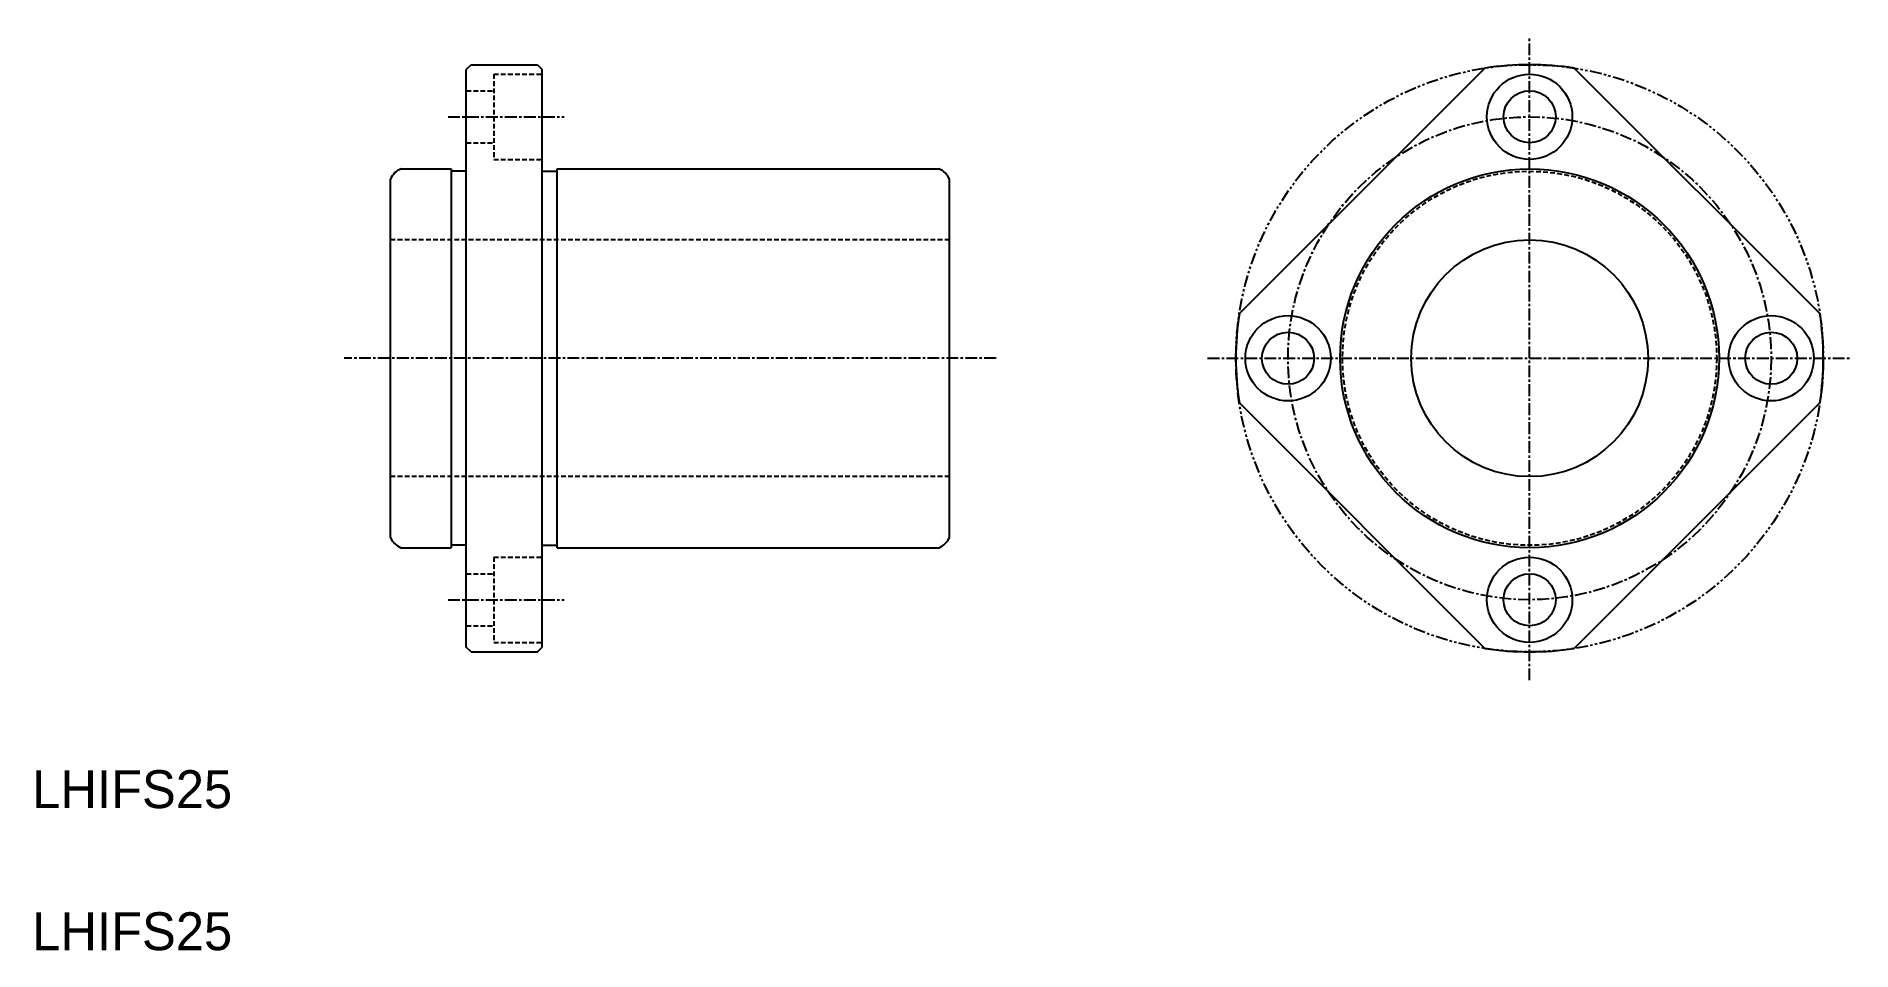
# Model space of a CAD drawing. Extents: x 294 to 486, y 79 to 176.
import ezdxf

# ---------------------------------------------------------------- set-up
doc = ezdxf.new("R2010")
doc.units = 0
for name, pattern in [('CENTER', [2, 1.25, -0.25, 0.25, -0.25]), ('DASHED', [0.75, 0.5, -0.25]), ('PHANTOM', [2.5, 1.25, -0.25, 0.25, -0.25, 0.25, -0.25])]:
    doc.linetypes.add(name, pattern=pattern)
doc.layers.get('0').update_dxf_attribs({"linetype": 'CONTINUOUS'})
doc.layers.add('CENTER', color=1, linetype='CENTER')

msp = doc.modelspace()

# ---------------------------------------------------------------- linework, layer by layer
at = {"color": 7, "linetype": 'CONTINUOUS'}
for p, q in [((340.2, 172.69), (339.7, 172.19)), ((340.2, 172.69), (347.2, 172.69)), ((347.2, 172.69), (347.7, 172.19)), ((339.7, 111.19), (339.7, 172.19)), ((347.7, 111.19), (347.7, 172.19)), ((447.22, 172.33), (421.3, 146.41)), ((482.57, 146.41), (456.65, 172.33)), ((332.79, 161.69), (338.1, 161.69)), ((338.1, 161.69), (338.1, 121.69)), ((339.7, 161.44), (338.1, 161.44)), ((347.7, 161.44), (349.3, 161.44)), ((349.3, 121.69), (349.3, 161.69)), ((349.3, 161.69), (389.61, 161.69)), ((331.7, 122.78), (331.7, 160.6)), ((390.7, 122.78), (390.7, 160.6)), ((447.22, 111.05), (421.3, 136.97)), ((482.57, 136.97), (456.65, 111.05)), ((332.79, 121.69), (338.1, 121.69)), ((339.7, 121.94), (338.1, 121.94)), ((347.7, 121.94), (349.3, 121.94)), ((349.3, 121.69), (389.61, 121.69)), ((340.2, 110.69), (339.7, 111.19)), ((347.2, 110.69), (347.7, 111.19)), ((340.2, 110.69), (347.2, 110.69))]:
    msp.add_line(p, q, dxfattribs=at)
at = {"color": 3, "linetype": 'DASHED'}
for p, q in [((342.6, 171.69), (342.6, 162.69)), ((342.6, 171.69), (347.7, 171.69)), ((339.7, 169.94), (342.6, 169.94)), ((339.7, 164.44), (342.6, 164.44)), ((342.6, 162.69), (347.7, 162.69)), ((390.7, 154.19), (331.7, 154.19)), ((390.7, 129.19), (331.7, 129.19)), ((339.7, 118.94), (342.6, 118.94)), ((342.6, 120.69), (342.6, 111.69)), ((342.6, 120.69), (347.7, 120.69)), ((339.7, 113.44), (342.6, 113.44)), ((342.6, 111.69), (347.7, 111.69))]:
    msp.add_line(p, q, dxfattribs=at)
at = {"color": 3, "linetype": 'PHANTOM'}
msp.add_circle((451.94, 141.69), 31, dxfattribs=at)
at = {"color": 7, "linetype": 'CONTINUOUS'}
for centre, radius in [((451.94, 167.19), 4.5), ((451.94, 167.19), 2.75), ((451.94, 141.69), 20), ((451.94, 141.69), 12.5), ((426.44, 141.69), 4.5), ((477.44, 141.69), 4.5), ((426.44, 141.69), 2.75), ((477.44, 141.69), 2.75), ((451.94, 116.19), 4.5), ((451.94, 116.19), 2.75)]:
    msp.add_circle(centre, radius, dxfattribs=at)
at = {"color": 3, "linetype": 'DASHED'}
msp.add_circle((451.94, 141.69), 19.75, dxfattribs=at)
at = {"color": 7, "linetype": 'CONTINUOUS'}
for centre, radius, start, end in [((451.94, 141.69), 31, 81.2493, 98.7507), ((333.55, 159.84), 2, 112.3316, 157.6684), ((388.85, 159.84), 2, 22.3316, 67.6684), ((451.94, 141.69), 31, 171.2493, 188.7507), ((451.94, 141.69), 31, 351.2493, 8.7507), ((333.55, 123.54), 2, 202.3316, 247.6684), ((388.85, 123.54), 2, 292.3316, 337.6684), ((451.94, 141.69), 31, 261.2493, 278.7507)]:
    msp.add_arc(centre, radius, start, end, dxfattribs=at)
at = {"layer": 'CENTER', "color": 1, "linetype": 'CENTER'}
for p, q in [((451.94, 107.69), (451.94, 175.69)), ((337.78, 167.19), (350.04, 167.19)), ((395.63, 141.69), (326.8, 141.69)), ((417.94, 141.69), (485.94, 141.69)), ((337.78, 116.19), (350.04, 116.19))]:
    msp.add_line(p, q, dxfattribs=at)
msp.add_circle((451.94, 141.69), 25.5, dxfattribs=at)

# ---------------------------------------------------------------- texts
at = {"color": 7, "linetype": 'CONTINUOUS'}
for p in [(293.88, 94.19), (293.88, 79.19)]:
    msp.add_text('LHIFS25', height=4, dxfattribs=at).set_placement(p)

doc.saveas('drawing.dxf')
